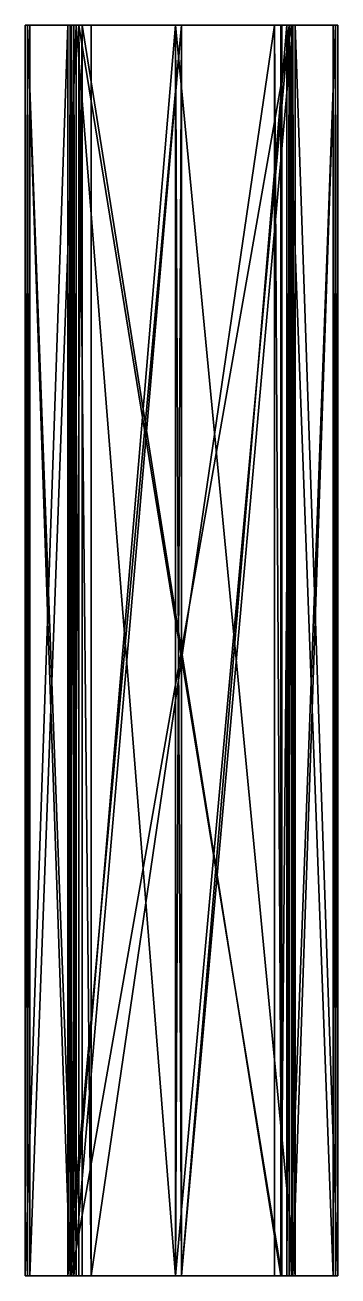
# Model space of a CAD drawing. Extents: x -40 to 88, y -256 to 256.
import ezdxf

# ---------------------------------------------------------------- set-up
doc = ezdxf.new("R2010")
doc.units = 0

msp = doc.modelspace()

# ---------------------------------------------------------------- meshes
at = {"layer": 'OBJECT000', "color": 50}
mesh = msp.add_polyface(dxfattribs=at)
corners = [(62, -256, 52), (-13, -256, 52), (-13, 256, 52), (62, 256, 52), (65, 256, 50), (-18, 256, 50), (-18, -256, 50), (65, -256, 50)]
mesh.append_faces([[corners[k] for k in face] for face in [(1, 3, 0), (5, 7, 4), (4, 2, 5), (6, 0, 7), (3, 7, 0), (5, 1, 6)]], dxfattribs={"vtx0": -1})
mesh.append_faces([[corners[k] for k in face] for face in [(1, 2, 3), (5, 6, 7), (4, 3, 2), (6, 1, 0), (3, 4, 7), (5, 2, 1)]], dxfattribs={"vtx2": -1})
at = {"layer": 'OBJECT001', "color": 50}
mesh = msp.add_polyface(dxfattribs=at)
corners = [(69, -256, -40), (-21, -256, -40), (-21, 256, -40), (69, 256, -40), (64.608154, 256, -42), (-16.609131, 256, -42), (-16.609131, -256, -42), (64.608154, -256, -42)]
mesh.append_faces([[corners[k] for k in face] for face in [(1, 3, 0), (5, 7, 4), (4, 2, 5), (6, 0, 7), (7, 3, 4), (1, 5, 2)]], dxfattribs={"vtx0": -1})
mesh.append_faces([[corners[k] for k in face] for face in [(1, 2, 3), (5, 6, 7), (4, 3, 2), (6, 1, 0), (7, 0, 3), (1, 6, 5)]], dxfattribs={"vtx2": -1})
at = {"layer": 'OBJECT002', "color": 50}
mesh = msp.add_polyface(dxfattribs=at)
corners = [(24, 256, -60), (24, -256, -60), (69.499939, -256, -41.499023), (69.499939, 256, -41.499023), (70.473755, 256, -39.100098), (70.473755, -256, -39.100098), (21.539429, -256, -59), (21.539429, 256, -59)]
mesh.append_faces([[corners[k] for k in face] for face in [(1, 3, 0), (3, 5, 4), (1, 7, 6), (2, 6, 5), (0, 4, 7), (7, 5, 6)]], dxfattribs={"vtx0": -1})
mesh.append_faces([[corners[k] for k in face] for face in [(1, 2, 3), (3, 2, 5), (1, 0, 7), (2, 1, 6), (0, 3, 4), (7, 4, 5)]], dxfattribs={"vtx2": -1})
at = {"layer": 'OBJECT003', "color": 50}
mesh = msp.add_polyface(dxfattribs=at)
corners = [(70.474731, -256, -39.099365), (88, -256, 4), (88, 256, 4), (70.474731, 256, -39.099365), (87, 256, 6.460205), (87, -256, 6.460205), (68.07782, -256, -40.080444), (68.07782, 256, -40.080444)]
mesh.append_faces([[corners[k] for k in face] for face in [(1, 3, 0), (2, 5, 4), (1, 6, 5), (3, 4, 7), (0, 7, 6), (4, 6, 7)]], dxfattribs={"vtx0": -1})
mesh.append_faces([[corners[k] for k in face] for face in [(1, 2, 3), (2, 1, 5), (1, 0, 6), (3, 2, 4), (0, 3, 7), (4, 5, 6)]], dxfattribs={"vtx2": -1})
at = {"layer": 'OBJECT004', "color": 50}
mesh = msp.add_polyface(dxfattribs=at)
corners = [(87, -256, 6.460815), (69.501953, -256, 49.49939), (69.501953, 256, 49.49939), (87, 256, 6.460815), (67.103149, 256, 50.469727), (67.103149, -256, 50.469727), (86, -256, 4), (86, 256, 4)]
mesh.append_faces([[corners[k] for k in face] for face in [(1, 3, 0), (2, 5, 4), (0, 5, 1), (3, 4, 7), (0, 7, 6), (4, 6, 7)]], dxfattribs={"vtx0": -1})
mesh.append_faces([[corners[k] for k in face] for face in [(1, 2, 3), (2, 1, 5), (0, 6, 5), (3, 2, 4), (0, 3, 7), (4, 5, 6)]], dxfattribs={"vtx2": -1})
at = {"layer": 'OBJECT005', "color": 50}
mesh = msp.add_polyface(dxfattribs=at)
corners = [(67.103577, -256, 50.471069), (24, -256, 68), (24, 256, 68), (67.103577, 256, 50.471069), (21.53894, 256, 67), (21.53894, -256, 67), (68.078796, -256, 48.080444), (68.078796, 256, 48.080444)]
mesh.append_faces([[corners[k] for k in face] for face in [(1, 3, 0), (2, 5, 4), (1, 6, 5), (3, 4, 7), (0, 7, 6), (5, 7, 4)]], dxfattribs={"vtx0": -1})
mesh.append_faces([[corners[k] for k in face] for face in [(1, 2, 3), (2, 1, 5), (1, 0, 6), (3, 2, 4), (0, 3, 7), (5, 6, 7)]], dxfattribs={"vtx2": -1})
at = {"layer": 'OBJECT006', "color": 50}
mesh = msp.add_polyface(dxfattribs=at)
corners = [(21.539917, -256, 67), (-21.498596, -256, 49.501465), (-21.498596, 256, 49.501465), (21.539917, 256, 67), (-22.472778, 256, 47.10083), (-22.472778, -256, 47.10083), (24, -256, 66), (24, 256, 66)]
mesh.append_faces([[corners[k] for k in face] for face in [(1, 3, 0), (2, 5, 4), (1, 6, 5), (3, 4, 7), (0, 7, 6), (5, 7, 4)]], dxfattribs={"vtx0": -1})
mesh.append_faces([[corners[k] for k in face] for face in [(1, 2, 3), (2, 1, 5), (1, 0, 6), (3, 2, 4), (0, 3, 7), (5, 6, 7)]], dxfattribs={"vtx2": -1})
at = {"layer": 'OBJECT007', "color": 50}
mesh = msp.add_polyface(dxfattribs=at)
corners = [(-22.476196, -256, 47.099487), (-40, -256, 4), (-40, 256, 4), (-22.476196, 256, 47.099487), (-39, 256, 1.541138), (-39, -256, 1.541138), (-20.076843, -256, 48.080444), (-20.076843, 256, 48.080444)]
mesh.append_faces([[corners[k] for k in face] for face in [(1, 3, 0), (2, 5, 4), (1, 6, 5), (2, 7, 3), (0, 7, 6), (4, 6, 7)]], dxfattribs={"vtx0": -1})
mesh.append_faces([[corners[k] for k in face] for face in [(1, 2, 3), (2, 1, 5), (1, 0, 6), (2, 4, 7), (0, 3, 7), (4, 5, 6)]], dxfattribs={"vtx2": -1})
at = {"layer": 'OBJECT008', "color": 50}
mesh = msp.add_polyface(dxfattribs=at)
corners = [(-39, -256, 1.540527), (-21.499451, -256, -41.500488), (-21.499451, 256, -41.500488), (-39, 256, 1.540527), (-19.103638, 256, -42.470825), (-19.103638, -256, -42.470825), (-38, -256, 4), (-38, 256, 4)]
mesh.append_faces([[corners[k] for k in face] for face in [(1, 3, 0), (2, 5, 4), (1, 6, 5), (3, 4, 7), (0, 7, 6), (4, 6, 7)]], dxfattribs={"vtx0": -1})
mesh.append_faces([[corners[k] for k in face] for face in [(1, 2, 3), (2, 1, 5), (1, 0, 6), (3, 2, 4), (0, 3, 7), (4, 5, 6)]], dxfattribs={"vtx2": -1})
at = {"layer": 'OBJECT009', "color": 50}
mesh = msp.add_polyface(dxfattribs=at)
corners = [(21.541016, 256, -59), (-19.102844, 256, -42.470337), (-19.102844, -256, -42.470337), (21.541016, -256, -59), (24, -256, -58), (-20.076843, -256, -40.080322), (-20.076843, 256, -40.080322), (24, 256, -58)]
mesh.append_faces([[corners[k] for k in face] for face in [(1, 3, 0), (3, 5, 4), (1, 7, 6), (0, 4, 7), (2, 6, 5), (5, 7, 4)]], dxfattribs={"vtx0": -1})
mesh.append_faces([[corners[k] for k in face] for face in [(1, 2, 3), (3, 2, 5), (1, 0, 7), (0, 3, 4), (2, 1, 6), (5, 6, 7)]], dxfattribs={"vtx2": -1})

doc.saveas('drawing.dxf')
